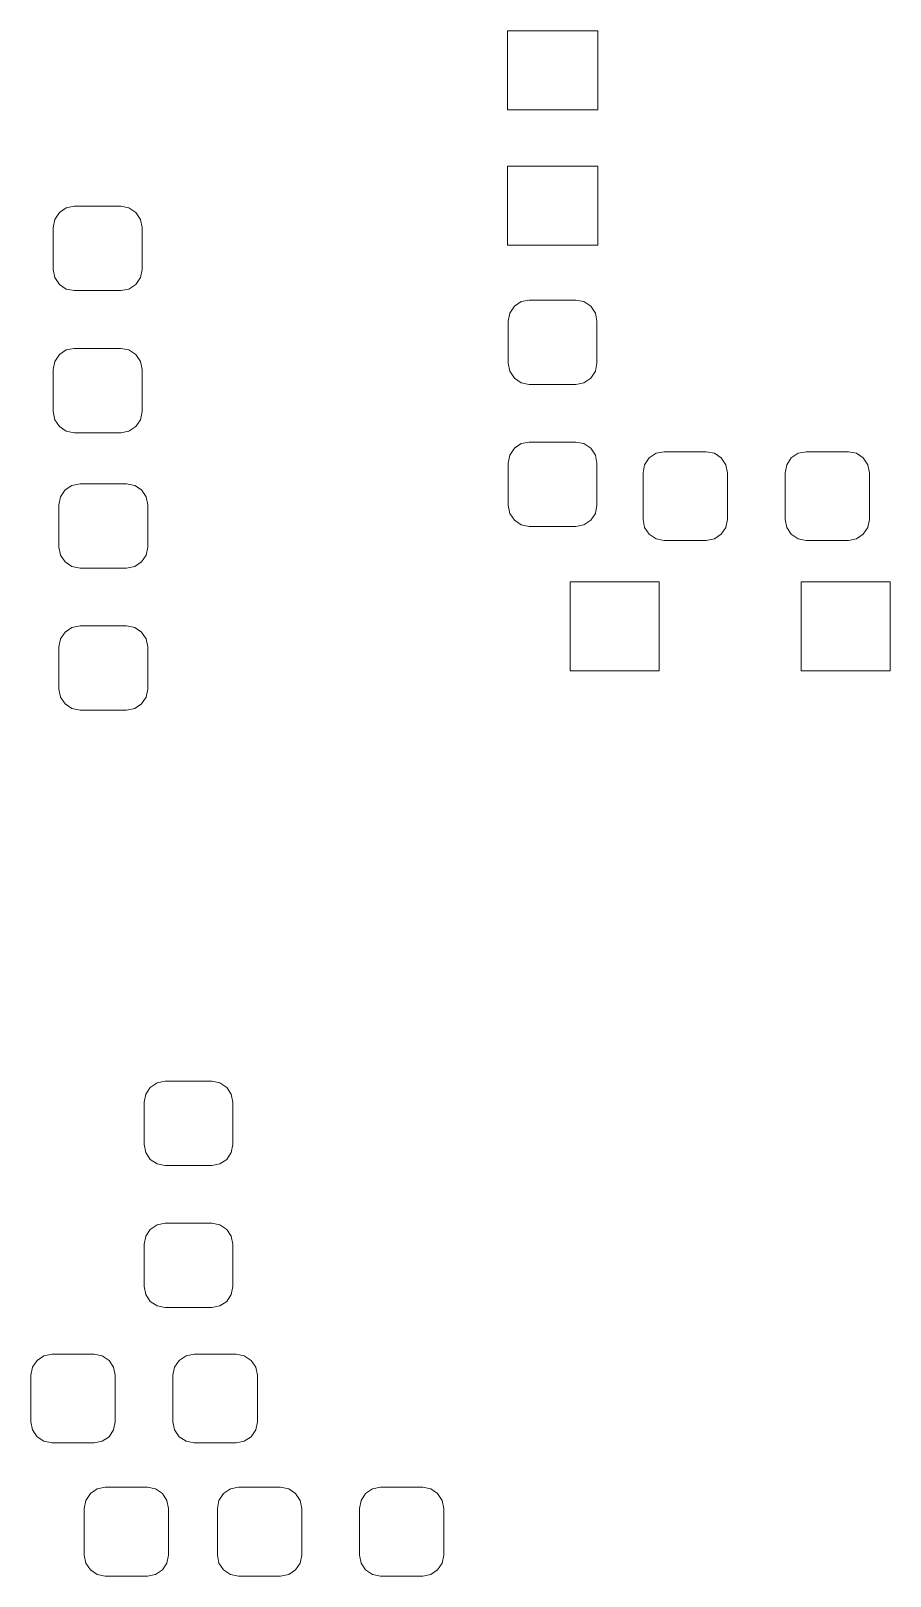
# Model space of a CAD drawing. Header units: millimetres. Extents: x -50 to 46, y -112 to 132.
# Drawn here: x 22.2 to 31.87, y 102.61 to 120.02 of the extents above; entities that cross this region are included whole.
import ezdxf

# ---------------------------------------------------------------- set-up
doc = ezdxf.new("R2010")
doc.units = ezdxf.units.MM
doc.header["$MEASUREMENT"] = 0
doc.layers.add('Layer 1', color=7, linetype='Continuous')

msp = doc.modelspace()

# ---------------------------------------------------------------- linework, layer by layer
at = {"layer": 'Layer 1', "lineweight": 9}
for points, knots in [([(28.5806, 119.1312), (28.5806, 119.1312), (27.5646, 119.1312), (27.5646, 119.1312), (27.5646, 119.1312), (27.5646, 119.1312), (27.5646, 120.0202), (27.5646, 120.0202), (27.5646, 120.0202), (27.5646, 120.0202), (28.5806, 120.0202), (28.5806, 120.0202), (28.5806, 120.0202), (28.5806, 120.0202), (28.5806, 119.1312), (28.5806, 119.1312)], [0, 0, 0, 0, 0.2, 0.2, 0.2, 0.2, 0.4, 0.4, 0.4, 0.4, 0.6, 0.6, 0.6, 0.6, 1, 1, 1, 1]), ([(28.5806, 117.6072), (28.5806, 117.6072), (27.5646, 117.6072), (27.5646, 117.6072), (27.5646, 117.6072), (27.5646, 117.6072), (27.5646, 118.4962), (27.5646, 118.4962), (27.5646, 118.4962), (27.5646, 118.4962), (28.5806, 118.4962), (28.5806, 118.4962), (28.5806, 118.4962), (28.5806, 118.4962), (28.5806, 117.6072), (28.5806, 117.6072)], [0, 0, 0, 0, 0.2, 0.2, 0.2, 0.2, 0.4, 0.4, 0.4, 0.4, 0.6, 0.6, 0.6, 0.6, 1, 1, 1, 1]), ([(23.2112, 118.0441), (23.2112, 118.0441), (23.3021, 118.026), (23.3021, 118.026), (23.3021, 118.026), (23.3021, 118.026), (23.3791, 117.9745), (23.3791, 117.9745), (23.3791, 117.9745), (23.3791, 117.9745), (23.4306, 117.8975), (23.4306, 117.8975), (23.4306, 117.8975), (23.4306, 117.8975), (23.4487, 117.8066), (23.4487, 117.8066), (23.4487, 117.8066), (23.4487, 117.8066), (23.4487, 117.3316), (23.4487, 117.3316), (23.4487, 117.3316), (23.4487, 117.3316), (23.4306, 117.2407), (23.4306, 117.2407), (23.4306, 117.2407), (23.4306, 117.2407), (23.3791, 117.1637), (23.3791, 117.1637), (23.3791, 117.1637), (23.3791, 117.1637), (23.3021, 117.1122), (23.3021, 117.1122), (23.3021, 117.1122), (23.3021, 117.1122), (23.2112, 117.0941), (23.2112, 117.0941), (23.2112, 117.0941), (23.2112, 117.0941), (22.6862, 117.0941), (22.6862, 117.0941), (22.6862, 117.0941), (22.6862, 117.0941), (22.5953, 117.1122), (22.5953, 117.1122), (22.5953, 117.1122), (22.5953, 117.1122), (22.5183, 117.1637), (22.5183, 117.1637), (22.5183, 117.1637), (22.5183, 117.1637), (22.4668, 117.2407), (22.4668, 117.2407), (22.4668, 117.2407), (22.4668, 117.2407), (22.4487, 117.3316), (22.4487, 117.3316), (22.4487, 117.3316), (22.4487, 117.3316), (22.4487, 117.8066), (22.4487, 117.8066), (22.4487, 117.8066), (22.4487, 117.8066), (22.4668, 117.8975), (22.4668, 117.8975), (22.4668, 117.8975), (22.4668, 117.8975), (22.5183, 117.9745), (22.5183, 117.9745), (22.5183, 117.9745), (22.5183, 117.9745), (22.5953, 118.026), (22.5953, 118.026), (22.5953, 118.026), (22.5953, 118.026), (22.6862, 118.0441), (22.6862, 118.0441), (22.6862, 118.0441), (22.6862, 118.0441), (23.2112, 118.0441), (23.2112, 118.0441)], [0, 0, 0, 0, 0.047619, 0.047619, 0.047619, 0.047619, 0.0952381, 0.0952381, 0.0952381, 0.0952381, 0.1428571, 0.1428571, 0.1428571, 0.1428571, 0.1904762, 0.1904762, 0.1904762, 0.1904762, 0.2380952, 0.2380952, 0.2380952, 0.2380952, 0.2857143, 0.2857143, 0.2857143, 0.2857143, 0.3333333, 0.3333333, 0.3333333, 0.3333333, 0.3809524, 0.3809524, 0.3809524, 0.3809524, 0.4285714, 0.4285714, 0.4285714, 0.4285714, 0.4761905, 0.4761905, 0.4761905, 0.4761905, 0.5238095, 0.5238095, 0.5238095, 0.5238095, 0.5714286, 0.5714286, 0.5714286, 0.5714286, 0.6190476, 0.6190476, 0.6190476, 0.6190476, 0.6666667, 0.6666667, 0.6666667, 0.6666667, 0.7142857, 0.7142857, 0.7142857, 0.7142857, 0.7619048, 0.7619048, 0.7619048, 0.7619048, 0.8095238, 0.8095238, 0.8095238, 0.8095238, 0.8571429, 0.8571429, 0.8571429, 0.8571429, 0.9047619, 0.9047619, 0.9047619, 0.9047619, 1, 1, 1, 1]), ([(28.3351, 116.9887), (28.3351, 116.9887), (28.426, 116.9706), (28.426, 116.9706), (28.426, 116.9706), (28.426, 116.9706), (28.503, 116.9191), (28.503, 116.9191), (28.503, 116.9191), (28.503, 116.9191), (28.5545, 116.8421), (28.5545, 116.8421), (28.5545, 116.8421), (28.5545, 116.8421), (28.5726, 116.7512), (28.5726, 116.7512), (28.5726, 116.7512), (28.5726, 116.7512), (28.5726, 116.2762), (28.5726, 116.2762), (28.5726, 116.2762), (28.5726, 116.2762), (28.5545, 116.1853), (28.5545, 116.1853), (28.5545, 116.1853), (28.5545, 116.1853), (28.503, 116.1083), (28.503, 116.1083), (28.503, 116.1083), (28.503, 116.1083), (28.426, 116.0568), (28.426, 116.0568), (28.426, 116.0568), (28.426, 116.0568), (28.3351, 116.0387), (28.3351, 116.0387), (28.3351, 116.0387), (28.3351, 116.0387), (27.8101, 116.0387), (27.8101, 116.0387), (27.8101, 116.0387), (27.8101, 116.0387), (27.7192, 116.0568), (27.7192, 116.0568), (27.7192, 116.0568), (27.7192, 116.0568), (27.6422, 116.1083), (27.6422, 116.1083), (27.6422, 116.1083), (27.6422, 116.1083), (27.5907, 116.1853), (27.5907, 116.1853), (27.5907, 116.1853), (27.5907, 116.1853), (27.5726, 116.2762), (27.5726, 116.2762), (27.5726, 116.2762), (27.5726, 116.2762), (27.5726, 116.7512), (27.5726, 116.7512), (27.5726, 116.7512), (27.5726, 116.7512), (27.5907, 116.8421), (27.5907, 116.8421), (27.5907, 116.8421), (27.5907, 116.8421), (27.6422, 116.9191), (27.6422, 116.9191), (27.6422, 116.9191), (27.6422, 116.9191), (27.7192, 116.9706), (27.7192, 116.9706), (27.7192, 116.9706), (27.7192, 116.9706), (27.8101, 116.9887), (27.8101, 116.9887), (27.8101, 116.9887), (27.8101, 116.9887), (28.3351, 116.9887), (28.3351, 116.9887)], [0, 0, 0, 0, 0.047619, 0.047619, 0.047619, 0.047619, 0.0952381, 0.0952381, 0.0952381, 0.0952381, 0.1428571, 0.1428571, 0.1428571, 0.1428571, 0.1904762, 0.1904762, 0.1904762, 0.1904762, 0.2380952, 0.2380952, 0.2380952, 0.2380952, 0.2857143, 0.2857143, 0.2857143, 0.2857143, 0.3333333, 0.3333333, 0.3333333, 0.3333333, 0.3809524, 0.3809524, 0.3809524, 0.3809524, 0.4285714, 0.4285714, 0.4285714, 0.4285714, 0.4761905, 0.4761905, 0.4761905, 0.4761905, 0.5238095, 0.5238095, 0.5238095, 0.5238095, 0.5714286, 0.5714286, 0.5714286, 0.5714286, 0.6190476, 0.6190476, 0.6190476, 0.6190476, 0.6666667, 0.6666667, 0.6666667, 0.6666667, 0.7142857, 0.7142857, 0.7142857, 0.7142857, 0.7619048, 0.7619048, 0.7619048, 0.7619048, 0.8095238, 0.8095238, 0.8095238, 0.8095238, 0.8571429, 0.8571429, 0.8571429, 0.8571429, 0.9047619, 0.9047619, 0.9047619, 0.9047619, 1, 1, 1, 1]), ([(23.2112, 116.4441), (23.2112, 116.4441), (23.3021, 116.426), (23.3021, 116.426), (23.3021, 116.426), (23.3021, 116.426), (23.3791, 116.3745), (23.3791, 116.3745), (23.3791, 116.3745), (23.3791, 116.3745), (23.4306, 116.2975), (23.4306, 116.2975), (23.4306, 116.2975), (23.4306, 116.2975), (23.4487, 116.2066), (23.4487, 116.2066), (23.4487, 116.2066), (23.4487, 116.2066), (23.4487, 115.7316), (23.4487, 115.7316), (23.4487, 115.7316), (23.4487, 115.7316), (23.4306, 115.6407), (23.4306, 115.6407), (23.4306, 115.6407), (23.4306, 115.6407), (23.3791, 115.5637), (23.3791, 115.5637), (23.3791, 115.5637), (23.3791, 115.5637), (23.3021, 115.5122), (23.3021, 115.5122), (23.3021, 115.5122), (23.3021, 115.5122), (23.2112, 115.4941), (23.2112, 115.4941), (23.2112, 115.4941), (23.2112, 115.4941), (22.6862, 115.4941), (22.6862, 115.4941), (22.6862, 115.4941), (22.6862, 115.4941), (22.5953, 115.5122), (22.5953, 115.5122), (22.5953, 115.5122), (22.5953, 115.5122), (22.5183, 115.5637), (22.5183, 115.5637), (22.5183, 115.5637), (22.5183, 115.5637), (22.4668, 115.6407), (22.4668, 115.6407), (22.4668, 115.6407), (22.4668, 115.6407), (22.4487, 115.7316), (22.4487, 115.7316), (22.4487, 115.7316), (22.4487, 115.7316), (22.4487, 116.2066), (22.4487, 116.2066), (22.4487, 116.2066), (22.4487, 116.2066), (22.4668, 116.2975), (22.4668, 116.2975), (22.4668, 116.2975), (22.4668, 116.2975), (22.5183, 116.3745), (22.5183, 116.3745), (22.5183, 116.3745), (22.5183, 116.3745), (22.5953, 116.426), (22.5953, 116.426), (22.5953, 116.426), (22.5953, 116.426), (22.6862, 116.4441), (22.6862, 116.4441), (22.6862, 116.4441), (22.6862, 116.4441), (23.2112, 116.4441), (23.2112, 116.4441)], [0, 0, 0, 0, 0.047619, 0.047619, 0.047619, 0.047619, 0.0952381, 0.0952381, 0.0952381, 0.0952381, 0.1428571, 0.1428571, 0.1428571, 0.1428571, 0.1904762, 0.1904762, 0.1904762, 0.1904762, 0.2380952, 0.2380952, 0.2380952, 0.2380952, 0.2857143, 0.2857143, 0.2857143, 0.2857143, 0.3333333, 0.3333333, 0.3333333, 0.3333333, 0.3809524, 0.3809524, 0.3809524, 0.3809524, 0.4285714, 0.4285714, 0.4285714, 0.4285714, 0.4761905, 0.4761905, 0.4761905, 0.4761905, 0.5238095, 0.5238095, 0.5238095, 0.5238095, 0.5714286, 0.5714286, 0.5714286, 0.5714286, 0.6190476, 0.6190476, 0.6190476, 0.6190476, 0.6666667, 0.6666667, 0.6666667, 0.6666667, 0.7142857, 0.7142857, 0.7142857, 0.7142857, 0.7619048, 0.7619048, 0.7619048, 0.7619048, 0.8095238, 0.8095238, 0.8095238, 0.8095238, 0.8571429, 0.8571429, 0.8571429, 0.8571429, 0.9047619, 0.9047619, 0.9047619, 0.9047619, 1, 1, 1, 1]), ([(28.3351, 115.3887), (28.3351, 115.3887), (28.426, 115.3706), (28.426, 115.3706), (28.426, 115.3706), (28.426, 115.3706), (28.503, 115.3191), (28.503, 115.3191), (28.503, 115.3191), (28.503, 115.3191), (28.5545, 115.2421), (28.5545, 115.2421), (28.5545, 115.2421), (28.5545, 115.2421), (28.5726, 115.1512), (28.5726, 115.1512), (28.5726, 115.1512), (28.5726, 115.1512), (28.5726, 114.6762), (28.5726, 114.6762), (28.5726, 114.6762), (28.5726, 114.6762), (28.5545, 114.5853), (28.5545, 114.5853), (28.5545, 114.5853), (28.5545, 114.5853), (28.503, 114.5083), (28.503, 114.5083), (28.503, 114.5083), (28.503, 114.5083), (28.426, 114.4568), (28.426, 114.4568), (28.426, 114.4568), (28.426, 114.4568), (28.3351, 114.4387), (28.3351, 114.4387), (28.3351, 114.4387), (28.3351, 114.4387), (27.8101, 114.4387), (27.8101, 114.4387), (27.8101, 114.4387), (27.8101, 114.4387), (27.7192, 114.4568), (27.7192, 114.4568), (27.7192, 114.4568), (27.7192, 114.4568), (27.6422, 114.5083), (27.6422, 114.5083), (27.6422, 114.5083), (27.6422, 114.5083), (27.5907, 114.5853), (27.5907, 114.5853), (27.5907, 114.5853), (27.5907, 114.5853), (27.5726, 114.6762), (27.5726, 114.6762), (27.5726, 114.6762), (27.5726, 114.6762), (27.5726, 115.1512), (27.5726, 115.1512), (27.5726, 115.1512), (27.5726, 115.1512), (27.5907, 115.2421), (27.5907, 115.2421), (27.5907, 115.2421), (27.5907, 115.2421), (27.6422, 115.3191), (27.6422, 115.3191), (27.6422, 115.3191), (27.6422, 115.3191), (27.7192, 115.3706), (27.7192, 115.3706), (27.7192, 115.3706), (27.7192, 115.3706), (27.8101, 115.3887), (27.8101, 115.3887), (27.8101, 115.3887), (27.8101, 115.3887), (28.3351, 115.3887), (28.3351, 115.3887)], [0, 0, 0, 0, 0.047619, 0.047619, 0.047619, 0.047619, 0.0952381, 0.0952381, 0.0952381, 0.0952381, 0.1428571, 0.1428571, 0.1428571, 0.1428571, 0.1904762, 0.1904762, 0.1904762, 0.1904762, 0.2380952, 0.2380952, 0.2380952, 0.2380952, 0.2857143, 0.2857143, 0.2857143, 0.2857143, 0.3333333, 0.3333333, 0.3333333, 0.3333333, 0.3809524, 0.3809524, 0.3809524, 0.3809524, 0.4285714, 0.4285714, 0.4285714, 0.4285714, 0.4761905, 0.4761905, 0.4761905, 0.4761905, 0.5238095, 0.5238095, 0.5238095, 0.5238095, 0.5714286, 0.5714286, 0.5714286, 0.5714286, 0.6190476, 0.6190476, 0.6190476, 0.6190476, 0.6666667, 0.6666667, 0.6666667, 0.6666667, 0.7142857, 0.7142857, 0.7142857, 0.7142857, 0.7619048, 0.7619048, 0.7619048, 0.7619048, 0.8095238, 0.8095238, 0.8095238, 0.8095238, 0.8571429, 0.8571429, 0.8571429, 0.8571429, 0.9047619, 0.9047619, 0.9047619, 0.9047619, 1, 1, 1, 1]), ([(29.091, 115.0423), (29.091, 115.0423), (29.1091, 115.1332), (29.1091, 115.1332), (29.1091, 115.1332), (29.1091, 115.1332), (29.1606, 115.2102), (29.1606, 115.2102), (29.1606, 115.2102), (29.1606, 115.2102), (29.2376, 115.2617), (29.2376, 115.2617), (29.2376, 115.2617), (29.2376, 115.2617), (29.3285, 115.2798), (29.3285, 115.2798), (29.3285, 115.2798), (29.3285, 115.2798), (29.8035, 115.2798), (29.8035, 115.2798), (29.8035, 115.2798), (29.8035, 115.2798), (29.8944, 115.2617), (29.8944, 115.2617), (29.8944, 115.2617), (29.8944, 115.2617), (29.9714, 115.2102), (29.9714, 115.2102), (29.9714, 115.2102), (29.9714, 115.2102), (30.0229, 115.1332), (30.0229, 115.1332), (30.0229, 115.1332), (30.0229, 115.1332), (30.041, 115.0423), (30.041, 115.0423), (30.041, 115.0423), (30.041, 115.0423), (30.041, 114.5173), (30.041, 114.5173), (30.041, 114.5173), (30.041, 114.5173), (30.0229, 114.4264), (30.0229, 114.4264), (30.0229, 114.4264), (30.0229, 114.4264), (29.9714, 114.3494), (29.9714, 114.3494), (29.9714, 114.3494), (29.9714, 114.3494), (29.8944, 114.2979), (29.8944, 114.2979), (29.8944, 114.2979), (29.8944, 114.2979), (29.8035, 114.2798), (29.8035, 114.2798), (29.8035, 114.2798), (29.8035, 114.2798), (29.3285, 114.2798), (29.3285, 114.2798), (29.3285, 114.2798), (29.3285, 114.2798), (29.2376, 114.2979), (29.2376, 114.2979), (29.2376, 114.2979), (29.2376, 114.2979), (29.1606, 114.3494), (29.1606, 114.3494), (29.1606, 114.3494), (29.1606, 114.3494), (29.1091, 114.4264), (29.1091, 114.4264), (29.1091, 114.4264), (29.1091, 114.4264), (29.091, 114.5173), (29.091, 114.5173), (29.091, 114.5173), (29.091, 114.5173), (29.091, 115.0423), (29.091, 115.0423)], [0, 0, 0, 0, 0.047619, 0.047619, 0.047619, 0.047619, 0.0952381, 0.0952381, 0.0952381, 0.0952381, 0.1428571, 0.1428571, 0.1428571, 0.1428571, 0.1904762, 0.1904762, 0.1904762, 0.1904762, 0.2380952, 0.2380952, 0.2380952, 0.2380952, 0.2857143, 0.2857143, 0.2857143, 0.2857143, 0.3333333, 0.3333333, 0.3333333, 0.3333333, 0.3809524, 0.3809524, 0.3809524, 0.3809524, 0.4285714, 0.4285714, 0.4285714, 0.4285714, 0.4761905, 0.4761905, 0.4761905, 0.4761905, 0.5238095, 0.5238095, 0.5238095, 0.5238095, 0.5714286, 0.5714286, 0.5714286, 0.5714286, 0.6190476, 0.6190476, 0.6190476, 0.6190476, 0.6666667, 0.6666667, 0.6666667, 0.6666667, 0.7142857, 0.7142857, 0.7142857, 0.7142857, 0.7619048, 0.7619048, 0.7619048, 0.7619048, 0.8095238, 0.8095238, 0.8095238, 0.8095238, 0.8571429, 0.8571429, 0.8571429, 0.8571429, 0.9047619, 0.9047619, 0.9047619, 0.9047619, 1, 1, 1, 1]), ([(30.691, 115.0423), (30.691, 115.0423), (30.7091, 115.1332), (30.7091, 115.1332), (30.7091, 115.1332), (30.7091, 115.1332), (30.7606, 115.2102), (30.7606, 115.2102), (30.7606, 115.2102), (30.7606, 115.2102), (30.8376, 115.2617), (30.8376, 115.2617), (30.8376, 115.2617), (30.8376, 115.2617), (30.9285, 115.2798), (30.9285, 115.2798), (30.9285, 115.2798), (30.9285, 115.2798), (31.4035, 115.2798), (31.4035, 115.2798), (31.4035, 115.2798), (31.4035, 115.2798), (31.4944, 115.2617), (31.4944, 115.2617), (31.4944, 115.2617), (31.4944, 115.2617), (31.5714, 115.2102), (31.5714, 115.2102), (31.5714, 115.2102), (31.5714, 115.2102), (31.6229, 115.1332), (31.6229, 115.1332), (31.6229, 115.1332), (31.6229, 115.1332), (31.641, 115.0423), (31.641, 115.0423), (31.641, 115.0423), (31.641, 115.0423), (31.641, 114.5173), (31.641, 114.5173), (31.641, 114.5173), (31.641, 114.5173), (31.6229, 114.4264), (31.6229, 114.4264), (31.6229, 114.4264), (31.6229, 114.4264), (31.5714, 114.3494), (31.5714, 114.3494), (31.5714, 114.3494), (31.5714, 114.3494), (31.4944, 114.2979), (31.4944, 114.2979), (31.4944, 114.2979), (31.4944, 114.2979), (31.4035, 114.2798), (31.4035, 114.2798), (31.4035, 114.2798), (31.4035, 114.2798), (30.9285, 114.2798), (30.9285, 114.2798), (30.9285, 114.2798), (30.9285, 114.2798), (30.8376, 114.2979), (30.8376, 114.2979), (30.8376, 114.2979), (30.8376, 114.2979), (30.7606, 114.3494), (30.7606, 114.3494), (30.7606, 114.3494), (30.7606, 114.3494), (30.7091, 114.4264), (30.7091, 114.4264), (30.7091, 114.4264), (30.7091, 114.4264), (30.691, 114.5173), (30.691, 114.5173), (30.691, 114.5173), (30.691, 114.5173), (30.691, 115.0423), (30.691, 115.0423)], [0, 0, 0, 0, 0.047619, 0.047619, 0.047619, 0.047619, 0.0952381, 0.0952381, 0.0952381, 0.0952381, 0.1428571, 0.1428571, 0.1428571, 0.1428571, 0.1904762, 0.1904762, 0.1904762, 0.1904762, 0.2380952, 0.2380952, 0.2380952, 0.2380952, 0.2857143, 0.2857143, 0.2857143, 0.2857143, 0.3333333, 0.3333333, 0.3333333, 0.3333333, 0.3809524, 0.3809524, 0.3809524, 0.3809524, 0.4285714, 0.4285714, 0.4285714, 0.4285714, 0.4761905, 0.4761905, 0.4761905, 0.4761905, 0.5238095, 0.5238095, 0.5238095, 0.5238095, 0.5714286, 0.5714286, 0.5714286, 0.5714286, 0.6190476, 0.6190476, 0.6190476, 0.6190476, 0.6666667, 0.6666667, 0.6666667, 0.6666667, 0.7142857, 0.7142857, 0.7142857, 0.7142857, 0.7619048, 0.7619048, 0.7619048, 0.7619048, 0.8095238, 0.8095238, 0.8095238, 0.8095238, 0.8571429, 0.8571429, 0.8571429, 0.8571429, 0.9047619, 0.9047619, 0.9047619, 0.9047619, 1, 1, 1, 1]), ([(22.7507, 113.9683), (22.7507, 113.9683), (22.6598, 113.9864), (22.6598, 113.9864), (22.6598, 113.9864), (22.6598, 113.9864), (22.5828, 114.0379), (22.5828, 114.0379), (22.5828, 114.0379), (22.5828, 114.0379), (22.5313, 114.1149), (22.5313, 114.1149), (22.5313, 114.1149), (22.5313, 114.1149), (22.5132, 114.2058), (22.5132, 114.2058), (22.5132, 114.2058), (22.5132, 114.2058), (22.5132, 114.6808), (22.5132, 114.6808), (22.5132, 114.6808), (22.5132, 114.6808), (22.5313, 114.7717), (22.5313, 114.7717), (22.5313, 114.7717), (22.5313, 114.7717), (22.5828, 114.8487), (22.5828, 114.8487), (22.5828, 114.8487), (22.5828, 114.8487), (22.6598, 114.9002), (22.6598, 114.9002), (22.6598, 114.9002), (22.6598, 114.9002), (22.7507, 114.9183), (22.7507, 114.9183), (22.7507, 114.9183), (22.7507, 114.9183), (23.2757, 114.9183), (23.2757, 114.9183), (23.2757, 114.9183), (23.2757, 114.9183), (23.3666, 114.9002), (23.3666, 114.9002), (23.3666, 114.9002), (23.3666, 114.9002), (23.4436, 114.8487), (23.4436, 114.8487), (23.4436, 114.8487), (23.4436, 114.8487), (23.4951, 114.7717), (23.4951, 114.7717), (23.4951, 114.7717), (23.4951, 114.7717), (23.5132, 114.6808), (23.5132, 114.6808), (23.5132, 114.6808), (23.5132, 114.6808), (23.5132, 114.2058), (23.5132, 114.2058), (23.5132, 114.2058), (23.5132, 114.2058), (23.4951, 114.1149), (23.4951, 114.1149), (23.4951, 114.1149), (23.4951, 114.1149), (23.4436, 114.0379), (23.4436, 114.0379), (23.4436, 114.0379), (23.4436, 114.0379), (23.3666, 113.9864), (23.3666, 113.9864), (23.3666, 113.9864), (23.3666, 113.9864), (23.2757, 113.9683), (23.2757, 113.9683), (23.2757, 113.9683), (23.2757, 113.9683), (22.7507, 113.9683), (22.7507, 113.9683)], [0, 0, 0, 0, 0.047619, 0.047619, 0.047619, 0.047619, 0.0952381, 0.0952381, 0.0952381, 0.0952381, 0.1428571, 0.1428571, 0.1428571, 0.1428571, 0.1904762, 0.1904762, 0.1904762, 0.1904762, 0.2380952, 0.2380952, 0.2380952, 0.2380952, 0.2857143, 0.2857143, 0.2857143, 0.2857143, 0.3333333, 0.3333333, 0.3333333, 0.3333333, 0.3809524, 0.3809524, 0.3809524, 0.3809524, 0.4285714, 0.4285714, 0.4285714, 0.4285714, 0.4761905, 0.4761905, 0.4761905, 0.4761905, 0.5238095, 0.5238095, 0.5238095, 0.5238095, 0.5714286, 0.5714286, 0.5714286, 0.5714286, 0.6190476, 0.6190476, 0.6190476, 0.6190476, 0.6666667, 0.6666667, 0.6666667, 0.6666667, 0.7142857, 0.7142857, 0.7142857, 0.7142857, 0.7619048, 0.7619048, 0.7619048, 0.7619048, 0.8095238, 0.8095238, 0.8095238, 0.8095238, 0.8571429, 0.8571429, 0.8571429, 0.8571429, 0.9047619, 0.9047619, 0.9047619, 0.9047619, 1, 1, 1, 1]), ([(29.2725, 113.8141), (29.2725, 113.8141), (29.2725, 112.8133), (29.2725, 112.8133), (29.2725, 112.8133), (29.2725, 112.8133), (28.2717, 112.8133), (28.2717, 112.8133), (28.2717, 112.8133), (28.2717, 112.8133), (28.2717, 113.8141), (28.2717, 113.8141), (28.2717, 113.8141), (28.2717, 113.8141), (29.2725, 113.8141), (29.2725, 113.8141)], [0, 0, 0, 0, 0.2, 0.2, 0.2, 0.2, 0.4, 0.4, 0.4, 0.4, 0.6, 0.6, 0.6, 0.6, 1, 1, 1, 1]), ([(31.8735, 113.8141), (31.8735, 113.8141), (31.8735, 112.8133), (31.8735, 112.8133), (31.8735, 112.8133), (31.8735, 112.8133), (30.8727, 112.8133), (30.8727, 112.8133), (30.8727, 112.8133), (30.8727, 112.8133), (30.8727, 113.8141), (30.8727, 113.8141), (30.8727, 113.8141), (30.8727, 113.8141), (31.8735, 113.8141), (31.8735, 113.8141)], [0, 0, 0, 0, 0.2, 0.2, 0.2, 0.2, 0.4, 0.4, 0.4, 0.4, 0.6, 0.6, 0.6, 0.6, 1, 1, 1, 1]), ([(22.7507, 112.3683), (22.7507, 112.3683), (22.6598, 112.3864), (22.6598, 112.3864), (22.6598, 112.3864), (22.6598, 112.3864), (22.5828, 112.4379), (22.5828, 112.4379), (22.5828, 112.4379), (22.5828, 112.4379), (22.5313, 112.5149), (22.5313, 112.5149), (22.5313, 112.5149), (22.5313, 112.5149), (22.5132, 112.6058), (22.5132, 112.6058), (22.5132, 112.6058), (22.5132, 112.6058), (22.5132, 113.0808), (22.5132, 113.0808), (22.5132, 113.0808), (22.5132, 113.0808), (22.5313, 113.1717), (22.5313, 113.1717), (22.5313, 113.1717), (22.5313, 113.1717), (22.5828, 113.2487), (22.5828, 113.2487), (22.5828, 113.2487), (22.5828, 113.2487), (22.6598, 113.3002), (22.6598, 113.3002), (22.6598, 113.3002), (22.6598, 113.3002), (22.7507, 113.3183), (22.7507, 113.3183), (22.7507, 113.3183), (22.7507, 113.3183), (23.2757, 113.3183), (23.2757, 113.3183), (23.2757, 113.3183), (23.2757, 113.3183), (23.3666, 113.3002), (23.3666, 113.3002), (23.3666, 113.3002), (23.3666, 113.3002), (23.4436, 113.2487), (23.4436, 113.2487), (23.4436, 113.2487), (23.4436, 113.2487), (23.4951, 113.1717), (23.4951, 113.1717), (23.4951, 113.1717), (23.4951, 113.1717), (23.5132, 113.0808), (23.5132, 113.0808), (23.5132, 113.0808), (23.5132, 113.0808), (23.5132, 112.6058), (23.5132, 112.6058), (23.5132, 112.6058), (23.5132, 112.6058), (23.4951, 112.5149), (23.4951, 112.5149), (23.4951, 112.5149), (23.4951, 112.5149), (23.4436, 112.4379), (23.4436, 112.4379), (23.4436, 112.4379), (23.4436, 112.4379), (23.3666, 112.3864), (23.3666, 112.3864), (23.3666, 112.3864), (23.3666, 112.3864), (23.2757, 112.3683), (23.2757, 112.3683), (23.2757, 112.3683), (23.2757, 112.3683), (22.7507, 112.3683), (22.7507, 112.3683)], [0, 0, 0, 0, 0.047619, 0.047619, 0.047619, 0.047619, 0.0952381, 0.0952381, 0.0952381, 0.0952381, 0.1428571, 0.1428571, 0.1428571, 0.1428571, 0.1904762, 0.1904762, 0.1904762, 0.1904762, 0.2380952, 0.2380952, 0.2380952, 0.2380952, 0.2857143, 0.2857143, 0.2857143, 0.2857143, 0.3333333, 0.3333333, 0.3333333, 0.3333333, 0.3809524, 0.3809524, 0.3809524, 0.3809524, 0.4285714, 0.4285714, 0.4285714, 0.4285714, 0.4761905, 0.4761905, 0.4761905, 0.4761905, 0.5238095, 0.5238095, 0.5238095, 0.5238095, 0.5714286, 0.5714286, 0.5714286, 0.5714286, 0.6190476, 0.6190476, 0.6190476, 0.6190476, 0.6666667, 0.6666667, 0.6666667, 0.6666667, 0.7142857, 0.7142857, 0.7142857, 0.7142857, 0.7619048, 0.7619048, 0.7619048, 0.7619048, 0.8095238, 0.8095238, 0.8095238, 0.8095238, 0.8571429, 0.8571429, 0.8571429, 0.8571429, 0.9047619, 0.9047619, 0.9047619, 0.9047619, 1, 1, 1, 1]), ([(24.2351, 108.1887), (24.2351, 108.1887), (24.326, 108.1706), (24.326, 108.1706), (24.326, 108.1706), (24.326, 108.1706), (24.403, 108.1191), (24.403, 108.1191), (24.403, 108.1191), (24.403, 108.1191), (24.4545, 108.0421), (24.4545, 108.0421), (24.4545, 108.0421), (24.4545, 108.0421), (24.4726, 107.9512), (24.4726, 107.9512), (24.4726, 107.9512), (24.4726, 107.9512), (24.4726, 107.4762), (24.4726, 107.4762), (24.4726, 107.4762), (24.4726, 107.4762), (24.4545, 107.3853), (24.4545, 107.3853), (24.4545, 107.3853), (24.4545, 107.3853), (24.403, 107.3083), (24.403, 107.3083), (24.403, 107.3083), (24.403, 107.3083), (24.326, 107.2568), (24.326, 107.2568), (24.326, 107.2568), (24.326, 107.2568), (24.2351, 107.2387), (24.2351, 107.2387), (24.2351, 107.2387), (24.2351, 107.2387), (23.7101, 107.2387), (23.7101, 107.2387), (23.7101, 107.2387), (23.7101, 107.2387), (23.6192, 107.2568), (23.6192, 107.2568), (23.6192, 107.2568), (23.6192, 107.2568), (23.5422, 107.3083), (23.5422, 107.3083), (23.5422, 107.3083), (23.5422, 107.3083), (23.4907, 107.3853), (23.4907, 107.3853), (23.4907, 107.3853), (23.4907, 107.3853), (23.4726, 107.4762), (23.4726, 107.4762), (23.4726, 107.4762), (23.4726, 107.4762), (23.4726, 107.9512), (23.4726, 107.9512), (23.4726, 107.9512), (23.4726, 107.9512), (23.4907, 108.0421), (23.4907, 108.0421), (23.4907, 108.0421), (23.4907, 108.0421), (23.5422, 108.1191), (23.5422, 108.1191), (23.5422, 108.1191), (23.5422, 108.1191), (23.6192, 108.1706), (23.6192, 108.1706), (23.6192, 108.1706), (23.6192, 108.1706), (23.7101, 108.1887), (23.7101, 108.1887), (23.7101, 108.1887), (23.7101, 108.1887), (24.2351, 108.1887), (24.2351, 108.1887)], [0, 0, 0, 0, 0.047619, 0.047619, 0.047619, 0.047619, 0.0952381, 0.0952381, 0.0952381, 0.0952381, 0.1428571, 0.1428571, 0.1428571, 0.1428571, 0.1904762, 0.1904762, 0.1904762, 0.1904762, 0.2380952, 0.2380952, 0.2380952, 0.2380952, 0.2857143, 0.2857143, 0.2857143, 0.2857143, 0.3333333, 0.3333333, 0.3333333, 0.3333333, 0.3809524, 0.3809524, 0.3809524, 0.3809524, 0.4285714, 0.4285714, 0.4285714, 0.4285714, 0.4761905, 0.4761905, 0.4761905, 0.4761905, 0.5238095, 0.5238095, 0.5238095, 0.5238095, 0.5714286, 0.5714286, 0.5714286, 0.5714286, 0.6190476, 0.6190476, 0.6190476, 0.6190476, 0.6666667, 0.6666667, 0.6666667, 0.6666667, 0.7142857, 0.7142857, 0.7142857, 0.7142857, 0.7619048, 0.7619048, 0.7619048, 0.7619048, 0.8095238, 0.8095238, 0.8095238, 0.8095238, 0.8571429, 0.8571429, 0.8571429, 0.8571429, 0.9047619, 0.9047619, 0.9047619, 0.9047619, 1, 1, 1, 1]), ([(24.2351, 106.5887), (24.2351, 106.5887), (24.326, 106.5706), (24.326, 106.5706), (24.326, 106.5706), (24.326, 106.5706), (24.403, 106.5191), (24.403, 106.5191), (24.403, 106.5191), (24.403, 106.5191), (24.4545, 106.4421), (24.4545, 106.4421), (24.4545, 106.4421), (24.4545, 106.4421), (24.4726, 106.3512), (24.4726, 106.3512), (24.4726, 106.3512), (24.4726, 106.3512), (24.4726, 105.8762), (24.4726, 105.8762), (24.4726, 105.8762), (24.4726, 105.8762), (24.4545, 105.7853), (24.4545, 105.7853), (24.4545, 105.7853), (24.4545, 105.7853), (24.403, 105.7083), (24.403, 105.7083), (24.403, 105.7083), (24.403, 105.7083), (24.326, 105.6568), (24.326, 105.6568), (24.326, 105.6568), (24.326, 105.6568), (24.2351, 105.6387), (24.2351, 105.6387), (24.2351, 105.6387), (24.2351, 105.6387), (23.7101, 105.6387), (23.7101, 105.6387), (23.7101, 105.6387), (23.7101, 105.6387), (23.6192, 105.6568), (23.6192, 105.6568), (23.6192, 105.6568), (23.6192, 105.6568), (23.5422, 105.7083), (23.5422, 105.7083), (23.5422, 105.7083), (23.5422, 105.7083), (23.4907, 105.7853), (23.4907, 105.7853), (23.4907, 105.7853), (23.4907, 105.7853), (23.4726, 105.8762), (23.4726, 105.8762), (23.4726, 105.8762), (23.4726, 105.8762), (23.4726, 106.3512), (23.4726, 106.3512), (23.4726, 106.3512), (23.4726, 106.3512), (23.4907, 106.4421), (23.4907, 106.4421), (23.4907, 106.4421), (23.4907, 106.4421), (23.5422, 106.5191), (23.5422, 106.5191), (23.5422, 106.5191), (23.5422, 106.5191), (23.6192, 106.5706), (23.6192, 106.5706), (23.6192, 106.5706), (23.6192, 106.5706), (23.7101, 106.5887), (23.7101, 106.5887), (23.7101, 106.5887), (23.7101, 106.5887), (24.2351, 106.5887), (24.2351, 106.5887)], [0, 0, 0, 0, 0.047619, 0.047619, 0.047619, 0.047619, 0.0952381, 0.0952381, 0.0952381, 0.0952381, 0.1428571, 0.1428571, 0.1428571, 0.1428571, 0.1904762, 0.1904762, 0.1904762, 0.1904762, 0.2380952, 0.2380952, 0.2380952, 0.2380952, 0.2857143, 0.2857143, 0.2857143, 0.2857143, 0.3333333, 0.3333333, 0.3333333, 0.3333333, 0.3809524, 0.3809524, 0.3809524, 0.3809524, 0.4285714, 0.4285714, 0.4285714, 0.4285714, 0.4761905, 0.4761905, 0.4761905, 0.4761905, 0.5238095, 0.5238095, 0.5238095, 0.5238095, 0.5714286, 0.5714286, 0.5714286, 0.5714286, 0.6190476, 0.6190476, 0.6190476, 0.6190476, 0.6666667, 0.6666667, 0.6666667, 0.6666667, 0.7142857, 0.7142857, 0.7142857, 0.7142857, 0.7619048, 0.7619048, 0.7619048, 0.7619048, 0.8095238, 0.8095238, 0.8095238, 0.8095238, 0.8571429, 0.8571429, 0.8571429, 0.8571429, 0.9047619, 0.9047619, 0.9047619, 0.9047619, 1, 1, 1, 1]), ([(22.1976, 104.8762), (22.1976, 104.8762), (22.2157, 104.9671), (22.2157, 104.9671), (22.2157, 104.9671), (22.2157, 104.9671), (22.2672, 105.0441), (22.2672, 105.0441), (22.2672, 105.0441), (22.2672, 105.0441), (22.3442, 105.0956), (22.3442, 105.0956), (22.3442, 105.0956), (22.3442, 105.0956), (22.4351, 105.1137), (22.4351, 105.1137), (22.4351, 105.1137), (22.4351, 105.1137), (22.9101, 105.1137), (22.9101, 105.1137), (22.9101, 105.1137), (22.9101, 105.1137), (23.001, 105.0956), (23.001, 105.0956), (23.001, 105.0956), (23.001, 105.0956), (23.078, 105.0441), (23.078, 105.0441), (23.078, 105.0441), (23.078, 105.0441), (23.1295, 104.9671), (23.1295, 104.9671), (23.1295, 104.9671), (23.1295, 104.9671), (23.1476, 104.8762), (23.1476, 104.8762), (23.1476, 104.8762), (23.1476, 104.8762), (23.1476, 104.3512), (23.1476, 104.3512), (23.1476, 104.3512), (23.1476, 104.3512), (23.1295, 104.2603), (23.1295, 104.2603), (23.1295, 104.2603), (23.1295, 104.2603), (23.078, 104.1833), (23.078, 104.1833), (23.078, 104.1833), (23.078, 104.1833), (23.001, 104.1318), (23.001, 104.1318), (23.001, 104.1318), (23.001, 104.1318), (22.9101, 104.1137), (22.9101, 104.1137), (22.9101, 104.1137), (22.9101, 104.1137), (22.4351, 104.1137), (22.4351, 104.1137), (22.4351, 104.1137), (22.4351, 104.1137), (22.3442, 104.1318), (22.3442, 104.1318), (22.3442, 104.1318), (22.3442, 104.1318), (22.2672, 104.1833), (22.2672, 104.1833), (22.2672, 104.1833), (22.2672, 104.1833), (22.2157, 104.2603), (22.2157, 104.2603), (22.2157, 104.2603), (22.2157, 104.2603), (22.1976, 104.3512), (22.1976, 104.3512), (22.1976, 104.3512), (22.1976, 104.3512), (22.1976, 104.8762), (22.1976, 104.8762)], [0, 0, 0, 0, 0.047619, 0.047619, 0.047619, 0.047619, 0.0952381, 0.0952381, 0.0952381, 0.0952381, 0.1428571, 0.1428571, 0.1428571, 0.1428571, 0.1904762, 0.1904762, 0.1904762, 0.1904762, 0.2380952, 0.2380952, 0.2380952, 0.2380952, 0.2857143, 0.2857143, 0.2857143, 0.2857143, 0.3333333, 0.3333333, 0.3333333, 0.3333333, 0.3809524, 0.3809524, 0.3809524, 0.3809524, 0.4285714, 0.4285714, 0.4285714, 0.4285714, 0.4761905, 0.4761905, 0.4761905, 0.4761905, 0.5238095, 0.5238095, 0.5238095, 0.5238095, 0.5714286, 0.5714286, 0.5714286, 0.5714286, 0.6190476, 0.6190476, 0.6190476, 0.6190476, 0.6666667, 0.6666667, 0.6666667, 0.6666667, 0.7142857, 0.7142857, 0.7142857, 0.7142857, 0.7619048, 0.7619048, 0.7619048, 0.7619048, 0.8095238, 0.8095238, 0.8095238, 0.8095238, 0.8571429, 0.8571429, 0.8571429, 0.8571429, 0.9047619, 0.9047619, 0.9047619, 0.9047619, 1, 1, 1, 1]), ([(23.7976, 104.8762), (23.7976, 104.8762), (23.8157, 104.9671), (23.8157, 104.9671), (23.8157, 104.9671), (23.8157, 104.9671), (23.8672, 105.0441), (23.8672, 105.0441), (23.8672, 105.0441), (23.8672, 105.0441), (23.9442, 105.0956), (23.9442, 105.0956), (23.9442, 105.0956), (23.9442, 105.0956), (24.0351, 105.1137), (24.0351, 105.1137), (24.0351, 105.1137), (24.0351, 105.1137), (24.5101, 105.1137), (24.5101, 105.1137), (24.5101, 105.1137), (24.5101, 105.1137), (24.601, 105.0956), (24.601, 105.0956), (24.601, 105.0956), (24.601, 105.0956), (24.678, 105.0441), (24.678, 105.0441), (24.678, 105.0441), (24.678, 105.0441), (24.7295, 104.9671), (24.7295, 104.9671), (24.7295, 104.9671), (24.7295, 104.9671), (24.7476, 104.8762), (24.7476, 104.8762), (24.7476, 104.8762), (24.7476, 104.8762), (24.7476, 104.3512), (24.7476, 104.3512), (24.7476, 104.3512), (24.7476, 104.3512), (24.7295, 104.2603), (24.7295, 104.2603), (24.7295, 104.2603), (24.7295, 104.2603), (24.678, 104.1833), (24.678, 104.1833), (24.678, 104.1833), (24.678, 104.1833), (24.601, 104.1318), (24.601, 104.1318), (24.601, 104.1318), (24.601, 104.1318), (24.5101, 104.1137), (24.5101, 104.1137), (24.5101, 104.1137), (24.5101, 104.1137), (24.0351, 104.1137), (24.0351, 104.1137), (24.0351, 104.1137), (24.0351, 104.1137), (23.9442, 104.1318), (23.9442, 104.1318), (23.9442, 104.1318), (23.9442, 104.1318), (23.8672, 104.1833), (23.8672, 104.1833), (23.8672, 104.1833), (23.8672, 104.1833), (23.8157, 104.2603), (23.8157, 104.2603), (23.8157, 104.2603), (23.8157, 104.2603), (23.7976, 104.3512), (23.7976, 104.3512), (23.7976, 104.3512), (23.7976, 104.3512), (23.7976, 104.8762), (23.7976, 104.8762)], [0, 0, 0, 0, 0.047619, 0.047619, 0.047619, 0.047619, 0.0952381, 0.0952381, 0.0952381, 0.0952381, 0.1428571, 0.1428571, 0.1428571, 0.1428571, 0.1904762, 0.1904762, 0.1904762, 0.1904762, 0.2380952, 0.2380952, 0.2380952, 0.2380952, 0.2857143, 0.2857143, 0.2857143, 0.2857143, 0.3333333, 0.3333333, 0.3333333, 0.3333333, 0.3809524, 0.3809524, 0.3809524, 0.3809524, 0.4285714, 0.4285714, 0.4285714, 0.4285714, 0.4761905, 0.4761905, 0.4761905, 0.4761905, 0.5238095, 0.5238095, 0.5238095, 0.5238095, 0.5714286, 0.5714286, 0.5714286, 0.5714286, 0.6190476, 0.6190476, 0.6190476, 0.6190476, 0.6666667, 0.6666667, 0.6666667, 0.6666667, 0.7142857, 0.7142857, 0.7142857, 0.7142857, 0.7619048, 0.7619048, 0.7619048, 0.7619048, 0.8095238, 0.8095238, 0.8095238, 0.8095238, 0.8571429, 0.8571429, 0.8571429, 0.8571429, 0.9047619, 0.9047619, 0.9047619, 0.9047619, 1, 1, 1, 1]), ([(22.7976, 103.3762), (22.7976, 103.3762), (22.8157, 103.4671), (22.8157, 103.4671), (22.8157, 103.4671), (22.8157, 103.4671), (22.8672, 103.5441), (22.8672, 103.5441), (22.8672, 103.5441), (22.8672, 103.5441), (22.9442, 103.5956), (22.9442, 103.5956), (22.9442, 103.5956), (22.9442, 103.5956), (23.0351, 103.6137), (23.0351, 103.6137), (23.0351, 103.6137), (23.0351, 103.6137), (23.5101, 103.6137), (23.5101, 103.6137), (23.5101, 103.6137), (23.5101, 103.6137), (23.601, 103.5956), (23.601, 103.5956), (23.601, 103.5956), (23.601, 103.5956), (23.678, 103.5441), (23.678, 103.5441), (23.678, 103.5441), (23.678, 103.5441), (23.7295, 103.4671), (23.7295, 103.4671), (23.7295, 103.4671), (23.7295, 103.4671), (23.7476, 103.3762), (23.7476, 103.3762), (23.7476, 103.3762), (23.7476, 103.3762), (23.7476, 102.8512), (23.7476, 102.8512), (23.7476, 102.8512), (23.7476, 102.8512), (23.7295, 102.7603), (23.7295, 102.7603), (23.7295, 102.7603), (23.7295, 102.7603), (23.678, 102.6833), (23.678, 102.6833), (23.678, 102.6833), (23.678, 102.6833), (23.601, 102.6318), (23.601, 102.6318), (23.601, 102.6318), (23.601, 102.6318), (23.5101, 102.6137), (23.5101, 102.6137), (23.5101, 102.6137), (23.5101, 102.6137), (23.0351, 102.6137), (23.0351, 102.6137), (23.0351, 102.6137), (23.0351, 102.6137), (22.9442, 102.6318), (22.9442, 102.6318), (22.9442, 102.6318), (22.9442, 102.6318), (22.8672, 102.6833), (22.8672, 102.6833), (22.8672, 102.6833), (22.8672, 102.6833), (22.8157, 102.7603), (22.8157, 102.7603), (22.8157, 102.7603), (22.8157, 102.7603), (22.7976, 102.8512), (22.7976, 102.8512), (22.7976, 102.8512), (22.7976, 102.8512), (22.7976, 103.3762), (22.7976, 103.3762)], [0, 0, 0, 0, 0.047619, 0.047619, 0.047619, 0.047619, 0.0952381, 0.0952381, 0.0952381, 0.0952381, 0.1428571, 0.1428571, 0.1428571, 0.1428571, 0.1904762, 0.1904762, 0.1904762, 0.1904762, 0.2380952, 0.2380952, 0.2380952, 0.2380952, 0.2857143, 0.2857143, 0.2857143, 0.2857143, 0.3333333, 0.3333333, 0.3333333, 0.3333333, 0.3809524, 0.3809524, 0.3809524, 0.3809524, 0.4285714, 0.4285714, 0.4285714, 0.4285714, 0.4761905, 0.4761905, 0.4761905, 0.4761905, 0.5238095, 0.5238095, 0.5238095, 0.5238095, 0.5714286, 0.5714286, 0.5714286, 0.5714286, 0.6190476, 0.6190476, 0.6190476, 0.6190476, 0.6666667, 0.6666667, 0.6666667, 0.6666667, 0.7142857, 0.7142857, 0.7142857, 0.7142857, 0.7619048, 0.7619048, 0.7619048, 0.7619048, 0.8095238, 0.8095238, 0.8095238, 0.8095238, 0.8571429, 0.8571429, 0.8571429, 0.8571429, 0.9047619, 0.9047619, 0.9047619, 0.9047619, 1, 1, 1, 1]), ([(25.2476, 102.8512), (25.2476, 102.8512), (25.2295, 102.7603), (25.2295, 102.7603), (25.2295, 102.7603), (25.2295, 102.7603), (25.178, 102.6833), (25.178, 102.6833), (25.178, 102.6833), (25.178, 102.6833), (25.101, 102.6318), (25.101, 102.6318), (25.101, 102.6318), (25.101, 102.6318), (25.0101, 102.6137), (25.0101, 102.6137), (25.0101, 102.6137), (25.0101, 102.6137), (24.5351, 102.6137), (24.5351, 102.6137), (24.5351, 102.6137), (24.5351, 102.6137), (24.4442, 102.6318), (24.4442, 102.6318), (24.4442, 102.6318), (24.4442, 102.6318), (24.3672, 102.6833), (24.3672, 102.6833), (24.3672, 102.6833), (24.3672, 102.6833), (24.3157, 102.7603), (24.3157, 102.7603), (24.3157, 102.7603), (24.3157, 102.7603), (24.2976, 102.8512), (24.2976, 102.8512), (24.2976, 102.8512), (24.2976, 102.8512), (24.2976, 103.3762), (24.2976, 103.3762), (24.2976, 103.3762), (24.2976, 103.3762), (24.3157, 103.4671), (24.3157, 103.4671), (24.3157, 103.4671), (24.3157, 103.4671), (24.3672, 103.5441), (24.3672, 103.5441), (24.3672, 103.5441), (24.3672, 103.5441), (24.4442, 103.5956), (24.4442, 103.5956), (24.4442, 103.5956), (24.4442, 103.5956), (24.5351, 103.6137), (24.5351, 103.6137), (24.5351, 103.6137), (24.5351, 103.6137), (25.0101, 103.6137), (25.0101, 103.6137), (25.0101, 103.6137), (25.0101, 103.6137), (25.101, 103.5956), (25.101, 103.5956), (25.101, 103.5956), (25.101, 103.5956), (25.178, 103.5441), (25.178, 103.5441), (25.178, 103.5441), (25.178, 103.5441), (25.2295, 103.4671), (25.2295, 103.4671), (25.2295, 103.4671), (25.2295, 103.4671), (25.2476, 103.3762), (25.2476, 103.3762), (25.2476, 103.3762), (25.2476, 103.3762), (25.2476, 102.8512), (25.2476, 102.8512)], [0, 0, 0, 0, 0.047619, 0.047619, 0.047619, 0.047619, 0.0952381, 0.0952381, 0.0952381, 0.0952381, 0.1428571, 0.1428571, 0.1428571, 0.1428571, 0.1904762, 0.1904762, 0.1904762, 0.1904762, 0.2380952, 0.2380952, 0.2380952, 0.2380952, 0.2857143, 0.2857143, 0.2857143, 0.2857143, 0.3333333, 0.3333333, 0.3333333, 0.3333333, 0.3809524, 0.3809524, 0.3809524, 0.3809524, 0.4285714, 0.4285714, 0.4285714, 0.4285714, 0.4761905, 0.4761905, 0.4761905, 0.4761905, 0.5238095, 0.5238095, 0.5238095, 0.5238095, 0.5714286, 0.5714286, 0.5714286, 0.5714286, 0.6190476, 0.6190476, 0.6190476, 0.6190476, 0.6666667, 0.6666667, 0.6666667, 0.6666667, 0.7142857, 0.7142857, 0.7142857, 0.7142857, 0.7619048, 0.7619048, 0.7619048, 0.7619048, 0.8095238, 0.8095238, 0.8095238, 0.8095238, 0.8571429, 0.8571429, 0.8571429, 0.8571429, 0.9047619, 0.9047619, 0.9047619, 0.9047619, 1, 1, 1, 1]), ([(26.8476, 102.8512), (26.8476, 102.8512), (26.8295, 102.7603), (26.8295, 102.7603), (26.8295, 102.7603), (26.8295, 102.7603), (26.778, 102.6833), (26.778, 102.6833), (26.778, 102.6833), (26.778, 102.6833), (26.701, 102.6318), (26.701, 102.6318), (26.701, 102.6318), (26.701, 102.6318), (26.6101, 102.6137), (26.6101, 102.6137), (26.6101, 102.6137), (26.6101, 102.6137), (26.1351, 102.6137), (26.1351, 102.6137), (26.1351, 102.6137), (26.1351, 102.6137), (26.0442, 102.6318), (26.0442, 102.6318), (26.0442, 102.6318), (26.0442, 102.6318), (25.9672, 102.6833), (25.9672, 102.6833), (25.9672, 102.6833), (25.9672, 102.6833), (25.9157, 102.7603), (25.9157, 102.7603), (25.9157, 102.7603), (25.9157, 102.7603), (25.8976, 102.8512), (25.8976, 102.8512), (25.8976, 102.8512), (25.8976, 102.8512), (25.8976, 103.3762), (25.8976, 103.3762), (25.8976, 103.3762), (25.8976, 103.3762), (25.9157, 103.4671), (25.9157, 103.4671), (25.9157, 103.4671), (25.9157, 103.4671), (25.9672, 103.5441), (25.9672, 103.5441), (25.9672, 103.5441), (25.9672, 103.5441), (26.0442, 103.5956), (26.0442, 103.5956), (26.0442, 103.5956), (26.0442, 103.5956), (26.1351, 103.6137), (26.1351, 103.6137), (26.1351, 103.6137), (26.1351, 103.6137), (26.6101, 103.6137), (26.6101, 103.6137), (26.6101, 103.6137), (26.6101, 103.6137), (26.701, 103.5956), (26.701, 103.5956), (26.701, 103.5956), (26.701, 103.5956), (26.778, 103.5441), (26.778, 103.5441), (26.778, 103.5441), (26.778, 103.5441), (26.8295, 103.4671), (26.8295, 103.4671), (26.8295, 103.4671), (26.8295, 103.4671), (26.8476, 103.3762), (26.8476, 103.3762), (26.8476, 103.3762), (26.8476, 103.3762), (26.8476, 102.8512), (26.8476, 102.8512)], [0, 0, 0, 0, 0.047619, 0.047619, 0.047619, 0.047619, 0.0952381, 0.0952381, 0.0952381, 0.0952381, 0.1428571, 0.1428571, 0.1428571, 0.1428571, 0.1904762, 0.1904762, 0.1904762, 0.1904762, 0.2380952, 0.2380952, 0.2380952, 0.2380952, 0.2857143, 0.2857143, 0.2857143, 0.2857143, 0.3333333, 0.3333333, 0.3333333, 0.3333333, 0.3809524, 0.3809524, 0.3809524, 0.3809524, 0.4285714, 0.4285714, 0.4285714, 0.4285714, 0.4761905, 0.4761905, 0.4761905, 0.4761905, 0.5238095, 0.5238095, 0.5238095, 0.5238095, 0.5714286, 0.5714286, 0.5714286, 0.5714286, 0.6190476, 0.6190476, 0.6190476, 0.6190476, 0.6666667, 0.6666667, 0.6666667, 0.6666667, 0.7142857, 0.7142857, 0.7142857, 0.7142857, 0.7619048, 0.7619048, 0.7619048, 0.7619048, 0.8095238, 0.8095238, 0.8095238, 0.8095238, 0.8571429, 0.8571429, 0.8571429, 0.8571429, 0.9047619, 0.9047619, 0.9047619, 0.9047619, 1, 1, 1, 1])]:
    msp.add_open_spline(points, degree=3, knots=knots, dxfattribs=at)

doc.saveas('drawing.dxf')
